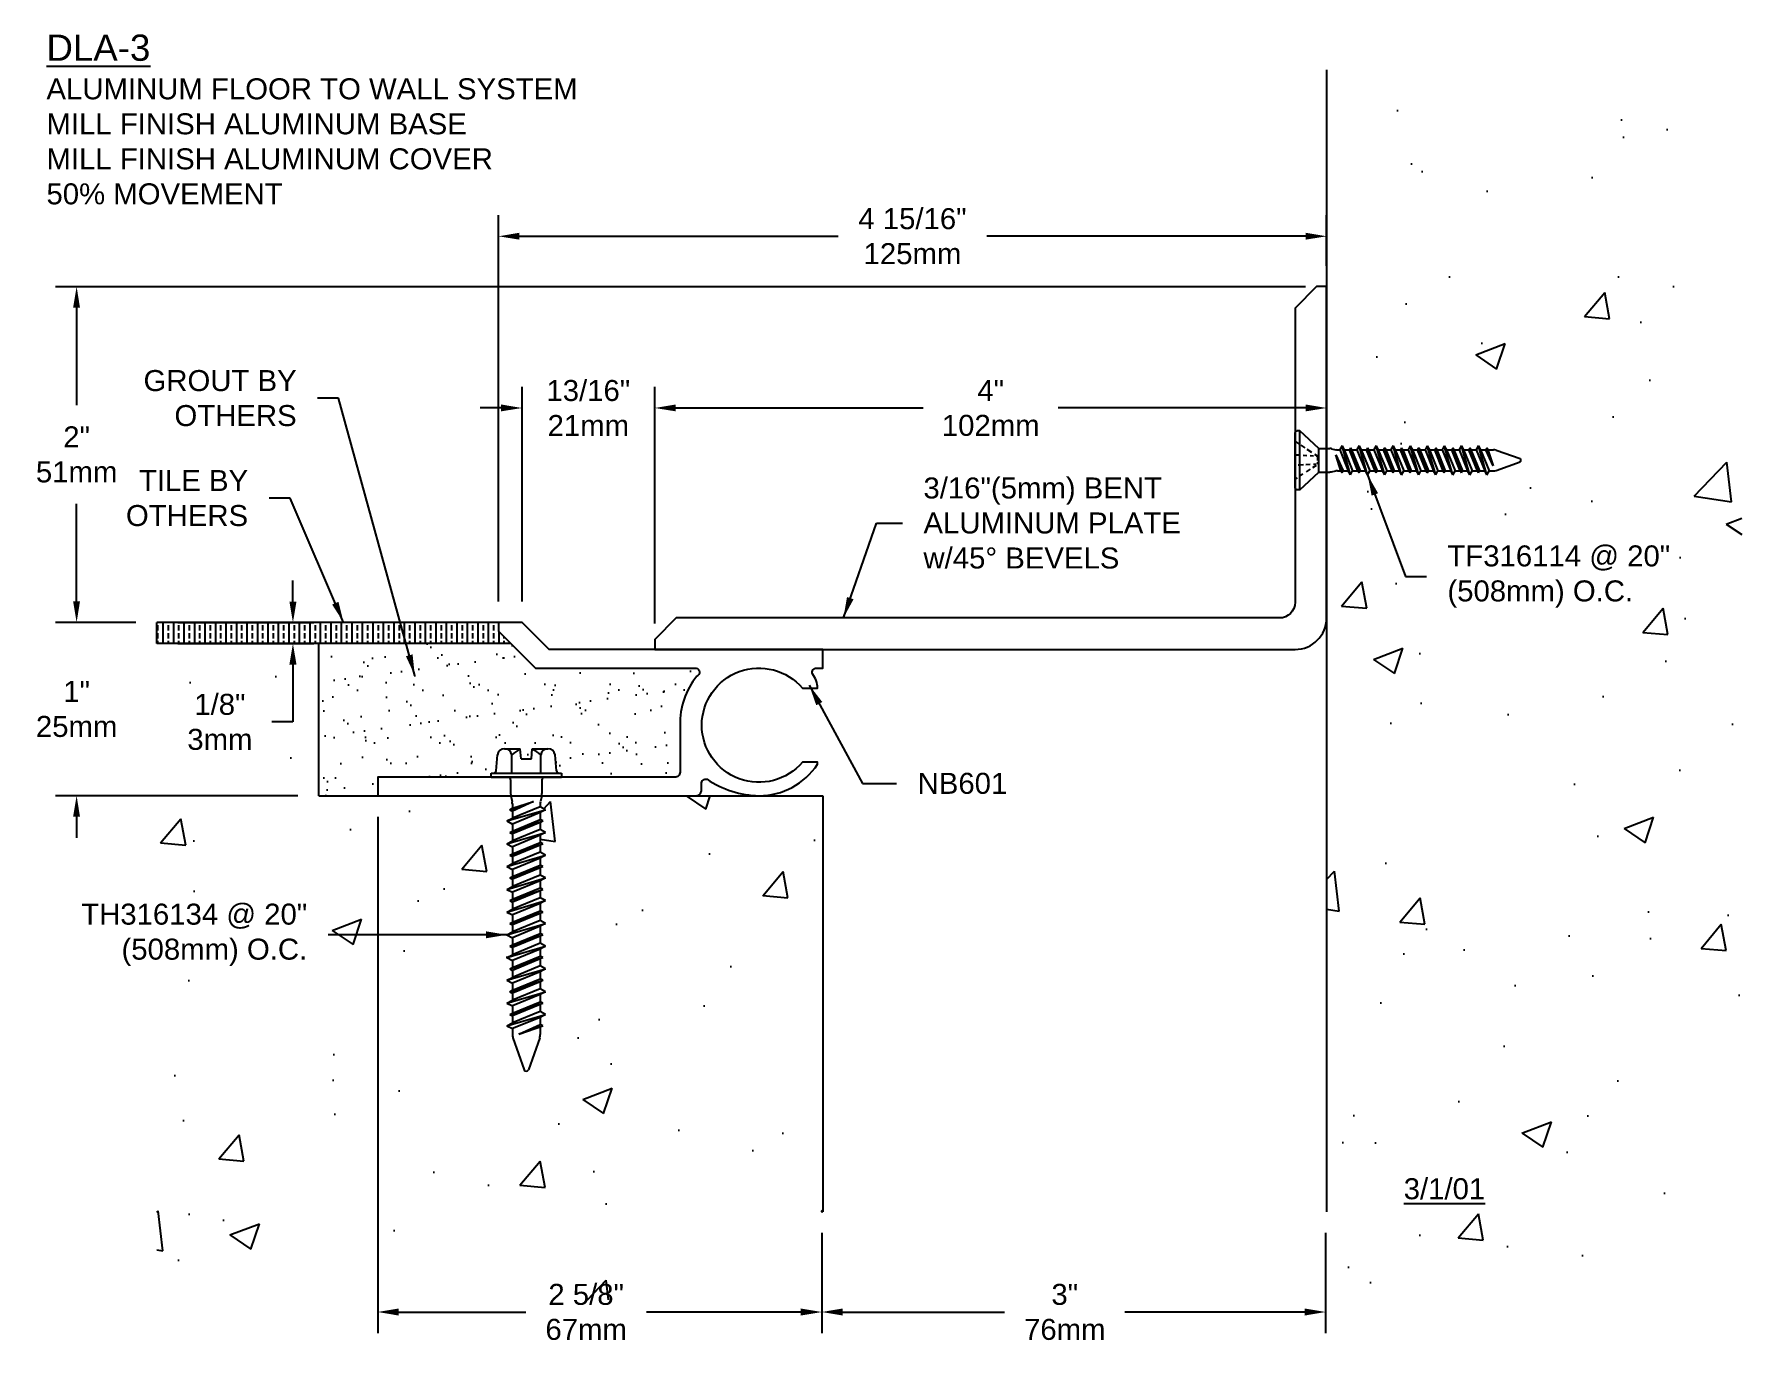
# Model space of a CAD drawing. Header units: inches. Extents: x 1.8 to 36.2, y 2.2 to 10.1.
# Drawn here: x 1.79 to 11.96, y 2.25 to 10.14 of the extents above.
import ezdxf

# ---------------------------------------------------------------- set-up
doc = ezdxf.new("R2010")
doc.units = ezdxf.units.IN
doc.header["$MEASUREMENT"] = 0
for name, color, linetype in [('ANCHORS', 4, 'Continuous'), ('CONDITIONS', 1, 'Continuous'), ('DIMENSIONS', 3, 'Continuous'), ('METALS', 7, 'Continuous'), ('TEXT', 2, 'Continuous')]:
    doc.layers.add(name, color=color, linetype=linetype)
doc.styles.add('ARIAL', font='arial.ttf')
doc.dimstyles.new('ARIAL', dxfattribs={"dimtxt": 0.125, "dimasz": 0.125, "dimexe": 0.125, "dimexo": 0.125, "dimgap": 0.125, "dimtad": 0, "dimtih": 1, "dimtoh": 1, "dimdec": 4, "dimzin": 3, "dimdsep": 46, "dimlunit": 4, "dimtxsty": 'ARIAL', "dimcen": 0.125, "dimadec": 0, "dimazin": 0, "dimtfac": 1, "dimtdec": 4, "dimtofl": 0, "dimtmove": 0, "dimatfit": 3, "dimfxl": 0, "dimfrac": 2, "dimtolj": 1, "dimtzin": 0, "dimarcsym": 0})

# ---------------------------------------------------------------- blocks, each defined once
blk = doc.blocks.new('*D0')
at = {"layer": 'Defpoints', "color": 0}
for p in [(9.49, 8.64), (9.49, 7.918), (5.49, 6.511)]:
    blk.add_point(p, dxfattribs=at)
at = {"layer": 'DIMENSIONS', "color": 0, "lineweight": -2}
for p, q in [((9.49, 8.515), (9.49, 7.793)), ((5.49, 6.636), (5.49, 8.043)), ((5.615, 7.918), (7.088, 7.918)), ((9.365, 7.918), (7.891, 7.918))]:
    blk.add_line(p, q, dxfattribs=at)
at = {"layer": 'DIMENSIONS', "color": 0}
for points in [[(5.615, 7.939), (5.615, 7.898), (5.49, 7.918)], [(9.365, 7.939), (9.365, 7.898), (9.49, 7.918)]]:
    blk.add_solid(points, dxfattribs=at)
at = {"layer": 'DIMENSIONS', "color": 0, "insert": (7.49, 7.918), "char_height": 0.125, "attachment_point": 5, "style": 'ARIAL'}
blk.add_mtext('\\A1;4"\\P102mm', dxfattribs=at)
blk = doc.blocks.new('TH14134')
for p, q in [((-0.18, 0.039), (-0.172, 0.133)), ((-0.129, 0.17), (-0.036, 0.17)), ((-0.086, 0.025), (-0.086, 0.133)), ((-0.031, 0.11), (-0.036, 0.17)), ((-0.031, 0.11), (0.031, 0.11)), ((0.031, 0.11), (0.036, 0.17)), ((0.036, 0.17), (0.129, 0.17)), ((0.086, 0.025), (0.086, 0.133)), ((0.18, 0.039), (0.172, 0.133)), ((-0.209, 0), (-0.209, 0.025)), ((-0.209, 0.025), (0.209, 0.025)), ((-0.209, 0), (0.209, 0)), ((0.209, 0.025), (0.209, 0)), ((-0.093, -0.015), (-0.093, -0.097)), ((0.093, -0.015), (0.093, -0.097)), ((-0.115, -0.26), (0.115, -0.193)), ((-0.098, -0.193), (0.043, -0.144)), ((-0.098, -0.193), (-0.083, -0.184)), ((-0.098, -0.193), (-0.083, -0.201)), ((-0.092, -0.11), (-0.084, -0.145)), ((-0.083, -0.184), (0.043, -0.144)), ((0.043, -0.144), (-0.083, -0.201)), ((-0.083, -0.158), (-0.083, -0.184)), ((0.083, -0.175), (-0.083, -0.243)), ((-0.083, -0.201), (-0.083, -0.243)), ((0.083, -0.158), (0.083, -0.175)), ((0.115, -0.193), (0.083, -0.175)), ((0.115, -0.193), (0.083, -0.21)), ((0.092, -0.11), (0.084, -0.145)), ((-0.115, -0.26), (-0.083, -0.243)), ((-0.115, -0.26), (-0.083, -0.278)), ((-0.098, -0.328), (0.098, -0.26)), ((0.083, -0.21), (-0.083, -0.278)), ((-0.083, -0.32), (0.083, -0.252)), ((0.083, -0.269), (-0.083, -0.336)), ((-0.083, -0.278), (-0.083, -0.32)), ((0.083, -0.21), (0.083, -0.252)), ((0.098, -0.26), (0.083, -0.252)), ((0.098, -0.26), (0.083, -0.269)), ((0.083, -0.269), (0.083, -0.311)), ((-0.115, -0.396), (0.115, -0.328)), ((-0.115, -0.396), (-0.083, -0.379)), ((-0.115, -0.396), (-0.083, -0.413)), ((-0.098, -0.328), (-0.083, -0.32)), ((-0.098, -0.328), (-0.083, -0.336)), ((-0.098, -0.464), (0.098, -0.396)), ((0.083, -0.311), (-0.083, -0.379)), ((-0.083, -0.336), (-0.083, -0.379)), ((0.083, -0.345), (-0.083, -0.413)), ((-0.083, -0.455), (0.083, -0.388)), ((0.083, -0.404), (-0.083, -0.472)), ((0.115, -0.328), (0.083, -0.311)), ((0.115, -0.328), (0.083, -0.345)), ((0.083, -0.345), (0.083, -0.388)), ((0.098, -0.396), (0.083, -0.388)), ((0.098, -0.396), (0.083, -0.404)), ((0.083, -0.404), (0.083, -0.446)), ((-0.115, -0.531), (0.115, -0.464)), ((-0.098, -0.464), (-0.083, -0.455)), ((-0.098, -0.464), (-0.083, -0.472)), ((-0.083, -0.413), (-0.083, -0.455)), ((0.083, -0.446), (-0.083, -0.514)), ((-0.083, -0.472), (-0.083, -0.514)), ((0.083, -0.481), (-0.083, -0.548)), ((0.115, -0.464), (0.083, -0.446)), ((0.115, -0.464), (0.083, -0.481)), ((0.083, -0.481), (0.083, -0.523)), ((-0.115, -0.531), (-0.083, -0.514)), ((-0.115, -0.531), (-0.083, -0.548)), ((-0.115, -0.667), (0.115, -0.599)), ((-0.098, -0.599), (0.098, -0.531)), ((-0.098, -0.599), (-0.083, -0.591)), ((-0.098, -0.599), (-0.083, -0.607)), ((-0.083, -0.591), (0.083, -0.523)), ((0.083, -0.539), (-0.083, -0.607)), ((-0.083, -0.548), (-0.083, -0.591)), ((0.083, -0.582), (-0.083, -0.649)), ((-0.083, -0.607), (-0.083, -0.649)), ((0.098, -0.531), (0.083, -0.523)), ((0.098, -0.531), (0.083, -0.539)), ((0.083, -0.539), (0.083, -0.582)), ((0.115, -0.599), (0.083, -0.582)), ((0.115, -0.599), (0.083, -0.616)), ((-0.115, -0.667), (-0.083, -0.649)), ((-0.115, -0.667), (-0.083, -0.684)), ((-0.098, -0.734), (0.098, -0.667)), ((0.083, -0.616), (-0.083, -0.684)), ((-0.083, -0.726), (0.083, -0.658)), ((0.083, -0.675), (-0.083, -0.743)), ((-0.083, -0.684), (-0.083, -0.726)), ((0.083, -0.616), (0.083, -0.658)), ((0.098, -0.667), (0.083, -0.658)), ((0.098, -0.667), (0.083, -0.675)), ((0.083, -0.675), (0.083, -0.717)), ((-0.115, -0.802), (0.115, -0.734)), ((-0.115, -0.802), (-0.083, -0.785)), ((-0.115, -0.802), (-0.083, -0.819)), ((-0.098, -0.734), (-0.083, -0.726)), ((-0.098, -0.734), (-0.083, -0.743)), ((-0.098, -0.87), (0.098, -0.802)), ((0.083, -0.717), (-0.083, -0.785)), ((-0.083, -0.743), (-0.083, -0.785)), ((0.083, -0.752), (-0.083, -0.819)), ((-0.083, -0.862), (0.083, -0.794)), ((0.083, -0.81), (-0.083, -0.878)), ((0.115, -0.734), (0.083, -0.717)), ((0.115, -0.734), (0.083, -0.752)), ((0.083, -0.752), (0.083, -0.794)), ((0.098, -0.802), (0.083, -0.794)), ((0.098, -0.802), (0.083, -0.81)), ((0.083, -0.81), (0.083, -0.853)), ((-0.115, -0.937), (0.115, -0.87)), ((-0.098, -0.87), (-0.083, -0.862)), ((-0.098, -0.87), (-0.083, -0.878)), ((-0.083, -0.819), (-0.083, -0.862)), ((0.083, -0.853), (-0.083, -0.92)), ((-0.083, -0.878), (-0.083, -0.92)), ((0.083, -0.887), (-0.083, -0.955)), ((0.115, -0.87), (0.083, -0.853)), ((0.115, -0.87), (0.083, -0.887)), ((0.083, -0.887), (0.083, -0.929)), ((-0.115, -0.937), (-0.083, -0.92)), ((-0.115, -0.937), (-0.083, -0.955)), ((-0.115, -1.073), (0.115, -1.005)), ((-0.098, -1.005), (0.098, -0.937)), ((-0.098, -1.005), (-0.083, -0.997)), ((-0.098, -1.005), (-0.083, -1.013)), ((-0.083, -0.997), (0.083, -0.929)), ((0.083, -0.946), (-0.083, -1.013)), ((-0.083, -0.955), (-0.083, -0.997)), ((0.083, -0.988), (-0.083, -1.056)), ((-0.083, -1.013), (-0.083, -1.056)), ((0.098, -0.937), (0.083, -0.929)), ((0.098, -0.937), (0.083, -0.946)), ((0.083, -0.946), (0.083, -0.988)), ((0.115, -1.005), (0.083, -0.988)), ((0.115, -1.005), (0.083, -1.022)), ((-0.115, -1.073), (-0.083, -1.056)), ((-0.115, -1.073), (-0.083, -1.09)), ((-0.098, -1.141), (0.098, -1.073)), ((0.083, -1.022), (-0.083, -1.09)), ((-0.083, -1.132), (0.083, -1.065)), ((0.083, -1.081), (-0.083, -1.149)), ((-0.083, -1.09), (-0.083, -1.132)), ((0.083, -1.022), (0.083, -1.065)), ((0.098, -1.073), (0.083, -1.065)), ((0.098, -1.073), (0.083, -1.081)), ((0.083, -1.081), (0.083, -1.123)), ((-0.115, -1.208), (0.115, -1.141)), ((-0.115, -1.208), (-0.083, -1.191)), ((-0.115, -1.208), (-0.083, -1.226)), ((-0.098, -1.141), (-0.083, -1.132)), ((-0.098, -1.141), (-0.083, -1.149)), ((-0.098, -1.276), (0.098, -1.208)), ((0.083, -1.123), (-0.083, -1.191)), ((-0.083, -1.149), (-0.083, -1.191)), ((0.083, -1.158), (-0.083, -1.226)), ((-0.083, -1.268), (0.083, -1.2)), ((0.083, -1.217), (-0.083, -1.284)), ((0.115, -1.141), (0.083, -1.123)), ((0.115, -1.141), (0.083, -1.158)), ((0.083, -1.158), (0.083, -1.2)), ((0.098, -1.208), (0.083, -1.2)), ((0.098, -1.208), (0.083, -1.217)), ((0.083, -1.217), (0.083, -1.259)), ((-0.115, -1.344), (0.115, -1.276)), ((-0.098, -1.276), (-0.083, -1.268)), ((-0.098, -1.276), (-0.083, -1.284)), ((-0.083, -1.226), (-0.083, -1.268)), ((0.083, -1.259), (-0.083, -1.327)), ((-0.083, -1.284), (-0.083, -1.327)), ((0.083, -1.293), (-0.083, -1.361)), ((0.115, -1.276), (0.083, -1.259)), ((0.115, -1.276), (0.083, -1.293)), ((0.083, -1.293), (0.083, -1.336)), ((-0.115, -1.344), (-0.083, -1.327)), ((-0.115, -1.344), (-0.083, -1.361)), ((-0.115, -1.479), (0.115, -1.411)), ((-0.098, -1.411), (0.098, -1.344)), ((-0.098, -1.411), (-0.083, -1.403)), ((-0.098, -1.411), (-0.083, -1.42)), ((-0.083, -1.403), (0.083, -1.336)), ((0.083, -1.352), (-0.083, -1.42)), ((-0.083, -1.361), (-0.083, -1.403)), ((0.083, -1.394), (-0.083, -1.462)), ((-0.083, -1.42), (-0.083, -1.462)), ((0.098, -1.344), (0.083, -1.336)), ((0.098, -1.344), (0.083, -1.352)), ((0.083, -1.352), (0.083, -1.394)), ((0.115, -1.411), (0.083, -1.394)), ((0.115, -1.411), (0.083, -1.429)), ((-0.115, -1.479), (-0.083, -1.462)), ((-0.115, -1.479), (-0.083, -1.496)), ((0.083, -1.429), (-0.083, -1.496)), ((-0.083, -1.496), (-0.083, -1.531)), ((-0.045, -1.528), (0.083, -1.471)), ((-0.045, -1.528), (0.098, -1.479)), ((0.083, -1.487), (-0.045, -1.528)), ((0.083, -1.429), (0.083, -1.471)), ((0.098, -1.479), (0.083, -1.471)), ((0.098, -1.479), (0.083, -1.487)), ((0.083, -1.487), (0.083, -1.531)), ((-0.08, -1.551), (-0.013, -1.742)), ((0.08, -1.551), (0.013, -1.742))]:
    blk.add_line(p, q)
for centre, radius, start, end in [((-0.129, 0.126), 0.0436, 9.285, 170.715), ((0, 0.051), 0.119, 107.4215, 136.0407), ((0, 0.051), 0.119, 43.9593, 72.5785), ((0.129, 0.126), 0.0436, 9.285, 170.715), ((-0.195, 0.04), 0.015, 270, 355), ((0.195, 0.04), 0.015, 185, 270), ((-0.108, -0.015), 0.0147, 0, 90), ((-0.031, -0.097), 0.062, 180, 191.9357), ((0.031, -0.097), 0.062, 348.0643, 0), ((0.108, -0.015), 0.0147, 90, 180), ((-0.145, -0.158), 0.062, 0, 11.9357), ((0.145, -0.158), 0.062, 168.0643, 180), ((-0.021, -1.531), 0.062, 180, 199.3058), ((0.021, -1.531), 0.062, 340.6942, 0), ((0, -1.736), 0.0141, 204.1001, 335.8999)]:
    blk.add_arc(centre, radius, start, end)
blk = doc.blocks.new('*D2')
at = {"layer": 'Defpoints', "color": 0}
for p in [(6.484, 3.133), (9.484, 3.133), (9.484, 2.537)]:
    blk.add_point(p, dxfattribs=at)
at = {"layer": 'DIMENSIONS', "color": 0, "lineweight": -2}
for p, q in [((6.484, 3.008), (6.484, 2.412)), ((9.484, 3.008), (9.484, 2.412)), ((6.609, 2.537), (7.573, 2.537)), ((9.359, 2.537), (8.289, 2.537))]:
    blk.add_line(p, q, dxfattribs=at)
at = {"layer": 'DIMENSIONS', "color": 0}
for points in [[(6.609, 2.558), (6.609, 2.516), (6.484, 2.537)], [(9.359, 2.558), (9.359, 2.516), (9.484, 2.537)]]:
    blk.add_solid(points, dxfattribs=at)
at = {"layer": 'DIMENSIONS', "color": 0, "insert": (7.931, 2.537), "char_height": 0.125, "attachment_point": 5, "style": 'ARIAL'}
blk.add_mtext('\\A1;3"\\P76mm', dxfattribs=at)
blk = doc.blocks.new('*D3')
at = {"layer": 'Defpoints', "color": 0}
for p in [(9.49, 8.94), (9.49, 8.64), (4.559, 6.642)]:
    blk.add_point(p, dxfattribs=at)
at = {"layer": 'DIMENSIONS', "color": 0, "lineweight": -2}
for p, q in [((4.559, 6.767), (4.559, 9.065)), ((9.49, 8.765), (9.49, 9.065)), ((4.684, 8.94), (6.582, 8.94)), ((9.365, 8.94), (7.466, 8.94))]:
    blk.add_line(p, q, dxfattribs=at)
at = {"layer": 'DIMENSIONS', "color": 0}
for points in [[(4.684, 8.961), (4.684, 8.92), (4.559, 8.94)], [(9.365, 8.961), (9.365, 8.92), (9.49, 8.94)]]:
    blk.add_solid(points, dxfattribs=at)
at = {"layer": 'DIMENSIONS', "color": 0, "insert": (7.024, 8.94), "char_height": 0.125, "attachment_point": 5, "style": 'ARIAL'}
blk.add_mtext('\\A1;4 15/16"\\P125mm', dxfattribs=at)
blk = doc.blocks.new('*D4')
at = {"layer": 'Defpoints', "color": 0}
for p in [(4.699, 7.918), (4.699, 6.642), (5.49, 6.511)]:
    blk.add_point(p, dxfattribs=at)
at = {"layer": 'DIMENSIONS', "color": 0, "lineweight": -2}
for p, q in [((4.699, 6.767), (4.699, 8.043)), ((5.49, 6.636), (5.49, 8.043)), ((4.574, 7.918), (4.449, 7.918)), ((5.615, 7.918), (5.74, 7.918))]:
    blk.add_line(p, q, dxfattribs=at)
at = {"layer": 'DIMENSIONS', "color": 0}
for points in [[(4.574, 7.939), (4.574, 7.898), (4.699, 7.918)], [(5.615, 7.939), (5.615, 7.898), (5.49, 7.918)]]:
    blk.add_solid(points, dxfattribs=at)
at = {"layer": 'DIMENSIONS', "color": 0, "insert": (5.094, 7.918), "char_height": 0.125, "attachment_point": 5, "style": 'ARIAL'}
blk.add_mtext('\\A1;13/16"\\P21mm', dxfattribs=at)
blk = doc.blocks.new('*D5')
at = {"layer": 'Defpoints', "color": 0}
for p in [(2.524, 6.641), (2.524, 6.516), (3.335, 6.516)]:
    blk.add_point(p, dxfattribs=at)
at = {"layer": 'DIMENSIONS', "color": 0, "lineweight": -2}
for p, q in [((3.335, 6.766), (3.335, 6.891)), ((2.649, 6.641), (3.46, 6.641)), ((2.649, 6.516), (3.46, 6.516)), ((3.335, 6.391), (3.335, 6.049)), ((3.335, 6.049), (3.21, 6.049))]:
    blk.add_line(p, q, dxfattribs=at)
at = {"layer": 'DIMENSIONS', "color": 0}
for points in [[(3.314, 6.766), (3.356, 6.766), (3.335, 6.641)], [(3.314, 6.391), (3.356, 6.391), (3.335, 6.516)]]:
    blk.add_solid(points, dxfattribs=at)
at = {"layer": 'DIMENSIONS', "color": 0, "insert": (2.9, 6.049), "char_height": 0.125, "attachment_point": 5, "style": 'ARIAL'}
blk.add_mtext('\\A1;1/8"\\P3mm', dxfattribs=at)
blk = doc.blocks.new('*D6')
at = {"layer": 'Defpoints', "color": 0}
for p in [(3.84, 5.61), (6.484, 3.133), (6.484, 2.537)]:
    blk.add_point(p, dxfattribs=at)
at = {"layer": 'DIMENSIONS', "color": 0, "lineweight": -2}
for p, q in [((3.84, 5.485), (3.84, 2.412)), ((6.484, 3.008), (6.484, 2.412)), ((3.965, 2.537), (4.722, 2.537)), ((6.359, 2.537), (5.44, 2.537))]:
    blk.add_line(p, q, dxfattribs=at)
at = {"layer": 'DIMENSIONS', "color": 0}
for points in [[(3.965, 2.558), (3.965, 2.516), (3.84, 2.537)], [(6.359, 2.558), (6.359, 2.516), (6.484, 2.537)]]:
    blk.add_solid(points, dxfattribs=at)
at = {"layer": 'DIMENSIONS', "color": 0, "insert": (5.081, 2.537), "char_height": 0.125, "attachment_point": 5, "style": 'ARIAL'}
blk.add_mtext('\\A1;2 5/8"\\P67mm', dxfattribs=at)
blk = doc.blocks.new('TF-316114')
for p, q in [((-0.163, 0), (0.163, 0)), ((-0.104, -0.013), (-0.113, 0)), ((-0.176, -0.029), (-0.175, -0.01)), ((-0.176, -0.029), (0.176, -0.029)), ((-0.176, -0.029), (-0.07, -0.141)), ((-0.082, -0.047), (-0.091, -0.032)), ((-0.053, -0.09), (-0.069, -0.066)), ((-0.031, -0.005), (-0.031, 0)), ((-0.03, -0.026), (-0.03, -0.019)), ((-0.028, -0.051), (-0.029, -0.032)), ((-0.026, -0.091), (-0.028, -0.065)), ((0.025, -0.11), (0.026, -0.09)), ((0.027, -0.07), (0.029, -0.048)), ((0.03, -0.026), (0.031, -0.008)), ((0.066, -0.071), (0.049, -0.098)), ((0.07, -0.141), (0.176, -0.029)), ((0.09, -0.035), (0.075, -0.058)), ((0.11, -0.005), (0.098, -0.022)), ((0.176, -0.029), (0.175, -0.01)), ((-0.07, -0.141), (0.07, -0.141)), ((-0.07, -0.141), (-0.07, -0.208)), ((-0.031, -0.125), (-0.044, -0.104)), ((-0.024, -0.126), (-0.025, -0.11)), ((-0.024, -0.135), (-0.011, -0.135)), ((-0.002, -0.135), (0.018, -0.135)), ((0.037, -0.115), (0.024, -0.135)), ((0.024, -0.135), (0.025, -0.125)), ((0.07, -0.141), (0.07, -0.208)), ((-0.086, -0.33), (0.086, -0.28)), ((-0.074, -0.28), (0.032, -0.243)), ((-0.074, -0.28), (-0.062, -0.273)), ((-0.074, -0.28), (-0.062, -0.286)), ((-0.069, -0.218), (-0.063, -0.244)), ((-0.062, -0.273), (0.032, -0.243)), ((0.032, -0.243), (-0.062, -0.286)), ((-0.062, -0.253), (-0.062, -0.273)), ((0.062, -0.267), (-0.062, -0.317)), ((-0.062, -0.286), (-0.062, -0.317)), ((0.062, -0.293), (-0.062, -0.343)), ((0.062, -0.253), (0.062, -0.267)), ((0.086, -0.28), (0.062, -0.267)), ((0.086, -0.28), (0.062, -0.293)), ((0.062, -0.293), (0.062, -0.324)), ((0.069, -0.218), (0.063, -0.244)), ((-0.086, -0.33), (-0.062, -0.317)), ((-0.086, -0.33), (-0.062, -0.343)), ((-0.086, -0.432), (0.086, -0.381)), ((-0.074, -0.381), (0.074, -0.33)), ((-0.074, -0.381), (-0.062, -0.375)), ((-0.074, -0.381), (-0.062, -0.387)), ((-0.062, -0.375), (0.062, -0.324)), ((0.062, -0.337), (-0.062, -0.387)), ((-0.062, -0.343), (-0.062, -0.375)), ((0.062, -0.368), (-0.062, -0.419)), ((-0.062, -0.387), (-0.062, -0.419)), ((0.062, -0.394), (-0.062, -0.445)), ((0.074, -0.33), (0.062, -0.324)), ((0.074, -0.33), (0.062, -0.337)), ((0.062, -0.337), (0.062, -0.368)), ((0.086, -0.381), (0.062, -0.368)), ((0.086, -0.381), (0.062, -0.394)), ((0.062, -0.394), (0.062, -0.426)), ((-0.086, -0.432), (-0.062, -0.419)), ((-0.086, -0.432), (-0.062, -0.445)), ((-0.086, -0.534), (0.086, -0.483)), ((-0.074, -0.483), (0.074, -0.432)), ((-0.074, -0.483), (-0.062, -0.477)), ((-0.074, -0.483), (-0.062, -0.489)), ((-0.062, -0.477), (0.062, -0.426)), ((0.062, -0.438), (-0.062, -0.489)), ((-0.062, -0.445), (-0.062, -0.477)), ((0.062, -0.47), (-0.062, -0.521)), ((-0.062, -0.489), (-0.062, -0.521)), ((0.062, -0.496), (-0.062, -0.546)), ((0.074, -0.432), (0.062, -0.426)), ((0.074, -0.432), (0.062, -0.438)), ((0.062, -0.438), (0.062, -0.47)), ((0.086, -0.483), (0.062, -0.47)), ((0.086, -0.483), (0.062, -0.496)), ((0.062, -0.496), (0.062, -0.527)), ((-0.086, -0.534), (-0.062, -0.521)), ((-0.086, -0.534), (-0.062, -0.546)), ((-0.086, -0.635), (0.086, -0.584)), ((-0.074, -0.584), (0.074, -0.534)), ((-0.074, -0.584), (-0.062, -0.578)), ((-0.074, -0.584), (-0.062, -0.59)), ((-0.062, -0.578), (0.062, -0.527)), ((0.062, -0.54), (-0.062, -0.59)), ((-0.062, -0.546), (-0.062, -0.578)), ((0.062, -0.571), (-0.062, -0.622)), ((-0.062, -0.59), (-0.062, -0.622)), ((0.062, -0.597), (-0.062, -0.648)), ((0.074, -0.534), (0.062, -0.527)), ((0.074, -0.534), (0.062, -0.54)), ((0.062, -0.54), (0.062, -0.571)), ((0.086, -0.584), (0.062, -0.571)), ((0.086, -0.584), (0.062, -0.597)), ((0.062, -0.597), (0.062, -0.629)), ((-0.086, -0.635), (-0.062, -0.622)), ((-0.086, -0.635), (-0.062, -0.648)), ((-0.086, -0.737), (0.086, -0.686)), ((-0.074, -0.686), (0.074, -0.635)), ((-0.074, -0.686), (-0.062, -0.68)), ((-0.074, -0.686), (-0.062, -0.692)), ((-0.062, -0.68), (0.062, -0.629)), ((0.062, -0.641), (-0.062, -0.692)), ((-0.062, -0.648), (-0.062, -0.68)), ((0.062, -0.673), (-0.062, -0.724)), ((-0.062, -0.692), (-0.062, -0.724)), ((0.062, -0.699), (-0.062, -0.75)), ((0.074, -0.635), (0.062, -0.629)), ((0.074, -0.635), (0.062, -0.641)), ((0.062, -0.641), (0.062, -0.673)), ((0.086, -0.686), (0.062, -0.673)), ((0.086, -0.686), (0.062, -0.699)), ((0.062, -0.699), (0.062, -0.73)), ((-0.086, -0.737), (-0.062, -0.724)), ((-0.086, -0.737), (-0.062, -0.75)), ((-0.086, -0.838), (0.086, -0.787)), ((-0.074, -0.787), (0.074, -0.737)), ((-0.074, -0.787), (-0.062, -0.781)), ((-0.074, -0.787), (-0.062, -0.794)), ((-0.062, -0.781), (0.062, -0.73)), ((0.062, -0.743), (-0.062, -0.794)), ((-0.062, -0.75), (-0.062, -0.781)), ((0.062, -0.774), (-0.062, -0.825)), ((-0.062, -0.794), (-0.062, -0.825)), ((0.062, -0.8), (-0.062, -0.851)), ((0.074, -0.737), (0.062, -0.73)), ((0.074, -0.737), (0.062, -0.743)), ((0.062, -0.743), (0.062, -0.774)), ((0.086, -0.787), (0.062, -0.774)), ((0.086, -0.787), (0.062, -0.8)), ((0.062, -0.8), (0.062, -0.832)), ((-0.086, -0.838), (-0.062, -0.825)), ((-0.086, -0.838), (-0.062, -0.851)), ((-0.086, -0.94), (0.086, -0.889)), ((-0.074, -0.889), (0.074, -0.838)), ((-0.074, -0.889), (-0.062, -0.883)), ((-0.074, -0.889), (-0.062, -0.895)), ((-0.062, -0.883), (0.062, -0.832)), ((0.062, -0.844), (-0.062, -0.895)), ((-0.062, -0.851), (-0.062, -0.883)), ((0.062, -0.876), (-0.062, -0.927)), ((-0.062, -0.895), (-0.062, -0.927)), ((0.062, -0.902), (-0.062, -0.953)), ((0.074, -0.838), (0.062, -0.832)), ((0.074, -0.838), (0.062, -0.844)), ((0.062, -0.844), (0.062, -0.876)), ((0.086, -0.889), (0.062, -0.876)), ((0.086, -0.889), (0.062, -0.902)), ((0.062, -0.902), (0.062, -0.934)), ((-0.086, -0.94), (-0.062, -0.927)), ((-0.086, -0.94), (-0.062, -0.953)), ((-0.086, -1.041), (0.086, -0.991)), ((-0.074, -0.991), (0.074, -0.94)), ((-0.074, -0.991), (-0.062, -0.984)), ((-0.074, -0.991), (-0.062, -0.997)), ((-0.062, -0.984), (0.062, -0.934)), ((0.062, -0.946), (-0.062, -0.997)), ((-0.062, -0.953), (-0.062, -0.984)), ((0.062, -0.978), (-0.062, -1.028)), ((-0.062, -0.997), (-0.062, -1.028)), ((0.062, -1.003), (-0.062, -1.054)), ((0.074, -0.94), (0.062, -0.934)), ((0.074, -0.94), (0.062, -0.946)), ((0.062, -0.946), (0.062, -0.978)), ((0.086, -0.991), (0.062, -0.978)), ((0.086, -0.991), (0.062, -1.003)), ((0.062, -1.003), (0.062, -1.035)), ((-0.086, -1.041), (-0.062, -1.028)), ((-0.086, -1.041), (-0.062, -1.054)), ((-0.086, -1.143), (0.086, -1.092)), ((-0.074, -1.092), (0.074, -1.041)), ((-0.074, -1.092), (-0.062, -1.086)), ((-0.074, -1.092), (-0.062, -1.098)), ((-0.062, -1.086), (0.062, -1.035)), ((0.062, -1.047), (-0.062, -1.098)), ((-0.062, -1.054), (-0.062, -1.086)), ((0.062, -1.079), (-0.062, -1.13)), ((-0.062, -1.098), (-0.062, -1.13)), ((0.062, -1.105), (-0.062, -1.156)), ((0.074, -1.041), (0.062, -1.035)), ((0.074, -1.041), (0.062, -1.047)), ((0.062, -1.047), (0.062, -1.079)), ((0.086, -1.092), (0.062, -1.079)), ((0.086, -1.092), (0.062, -1.105)), ((0.062, -1.105), (0.062, -1.137)), ((-0.086, -1.143), (-0.062, -1.13)), ((-0.086, -1.143), (-0.062, -1.156)), ((-0.062, -1.156), (-0.062, -1.182)), ((-0.06, -1.197), (-0.01, -1.34)), ((-0.034, -1.18), (0.062, -1.137)), ((-0.034, -1.18), (0.074, -1.143)), ((0.062, -1.149), (-0.034, -1.18)), ((0.06, -1.197), (0.01, -1.34)), ((0.074, -1.143), (0.062, -1.137)), ((0.074, -1.143), (0.062, -1.149)), ((0.062, -1.149), (0.062, -1.182))]:
    blk.add_line(p, q)
for centre, radius, start, end in [((-0.163, -0.011), 0.0112, 90, 175), ((0.163, -0.011), 0.0112, 5, 90), ((-0.023, -0.208), 0.0465, 180, 191.9357), ((-0.109, -0.253), 0.0465, 0, 11.9357), ((0.109, -0.253), 0.0465, 168.0643, 180), ((0.023, -0.208), 0.0465, 348.0643, 0), ((-0.016, -1.182), 0.0465, 180, 199.3058), ((0.016, -1.182), 0.0465, 340.6942, 0), ((0, -1.335), 0.0106, 204.1001, 335.8999)]:
    blk.add_arc(centre, radius, start, end)
blk = doc.blocks.new('TF316114')
blk.add_blockref('TF-316114', (0, 0))
blk = doc.blocks.new('NB601')
blk.add_lwpolyline([(3.84, 5.61), (5.737, 5.61, 0.414214), (5.767, 5.64), (5.767, 5.681, -0.525468), (5.801, 5.708, 0.145549), (6.11, 5.61, 0.25024), (6.459, 5.797), (6.459, 5.81), (6.369, 5.81, -2.723771), (6.369, 6.25), (6.459, 6.25, 0.162306), (6.428, 6.335, -0.552863), (6.454, 6.37), (6.49, 6.37), (6.49, 6.481), (4.86, 6.481), (4.699, 6.642), (4.559, 6.642), (4.559, 6.59), (4.779, 6.37), (5.736, 6.37, -0.732335), (5.74, 6.322, 0.174123), (5.64, 6.03), (5.64, 5.75, -0.414214), (5.61, 5.72), (3.84, 5.72), (3.84, 5.61)], format="xyb", close=True)
blk = doc.blocks.new('TILELEFT')
at = {"layer": 'CONDITIONS'}
h = blk.add_hatch(dxfattribs=at)
h.set_pattern_fill('ANSI33', color=256, scale=0.25, angle=45, style=0)
h.paths.add_polyline_path([(2.524, 6.642), (2.524, 6.517), (4.632, 6.517), (4.559, 6.59), (4.559, 6.642)])
for p, q in [((4.559, 6.642), (2.524, 6.642)), ((2.524, 6.517), (2.524, 6.642)), ((4.632, 6.517), (2.524, 6.517))]:
    blk.add_line(p, q, dxfattribs=at)
blk.add_lwpolyline([(4.559, 6.642), (4.559, 6.59), (4.632, 6.517)], dxfattribs=at)
blk = doc.blocks.new('*D16')
at = {"layer": 'Defpoints', "color": 0}
for p in [(2.524, 6.642), (2.047, 5.61), (3.49, 5.61)]:
    blk.add_point(p, dxfattribs=at)
at = {"layer": 'DIMENSIONS', "color": 0, "lineweight": -2}
for p, q in [((2.047, 6.767), (2.047, 6.892)), ((2.399, 6.642), (1.922, 6.642)), ((3.365, 5.61), (1.922, 5.61)), ((2.047, 5.485), (2.047, 5.36))]:
    blk.add_line(p, q, dxfattribs=at)
at = {"layer": 'DIMENSIONS', "color": 0}
for points in [[(2.026, 6.767), (2.067, 6.767), (2.047, 6.642)], [(2.026, 5.485), (2.067, 5.485), (2.047, 5.61)]]:
    blk.add_solid(points, dxfattribs=at)
at = {"layer": 'DIMENSIONS', "color": 0, "insert": (2.047, 6.126), "char_height": 0.125, "attachment_point": 5, "style": 'ARIAL'}
blk.add_mtext('\\A1;1"\\P25mm', dxfattribs=at)
blk = doc.blocks.new('*D17')
at = {"layer": 'Defpoints', "color": 0}
for p in [(9.49, 8.64), (2.047, 6.642), (2.524, 6.642)]:
    blk.add_point(p, dxfattribs=at)
at = {"layer": 'DIMENSIONS', "color": 0, "lineweight": -2}
for p, q in [((9.365, 8.64), (1.922, 8.64)), ((2.047, 8.515), (2.047, 7.934)), ((2.047, 6.767), (2.047, 7.348)), ((2.399, 6.642), (1.922, 6.642))]:
    blk.add_line(p, q, dxfattribs=at)
at = {"layer": 'DIMENSIONS', "color": 0}
for points in [[(2.026, 8.515), (2.067, 8.515), (2.047, 8.64)], [(2.026, 6.767), (2.067, 6.767), (2.047, 6.642)]]:
    blk.add_solid(points, dxfattribs=at)
at = {"layer": 'DIMENSIONS', "color": 0, "insert": (2.047, 7.641), "char_height": 0.125, "attachment_point": 5, "style": 'ARIAL'}
blk.add_mtext('\\A1;2"\\P51mm', dxfattribs=at)

msp = doc.modelspace()

# ---------------------------------------------------------------- hatches: boundary and pattern name
at = {"layer": 'CONDITIONS'}
h = msp.add_hatch(dxfattribs=at)
h.set_pattern_fill('AR-CONC', color=256, scale=0.25, style=0)
h.set_pattern_definition([(50, (2, 0), (1.79315, -0.15688), [0.1875, -2.0625]), (355, (2, 0), (-0.34688, 1.88048), [0.15, -1.65]), (100.451, (2.1494, -0.013), (1.44627, 1.7236), [0.15935, -1.75286]), (46.184, (2, 0.5), (2.6681, -0.4138), [0.28125, -3.09375]), (96.636, (2.2223, 0.4655), (2.33666, 2.4353), [0.23903, -2.6293]), (351.184, (2, 0.5), (2.33665, 2.4353), [0.225, -2.475]), (21, (2.25, 0.375), (1.49227, -1.00655), [0.1875, -2.0625]), (326, (2.25, 0.375), (0.6083, 1.81288), [0.15, -1.65]), (71.451, (2.3744, 0.2911), (2.10056, 0.80633), [0.15935, -1.75286]), (37.5, (2, 0), (0.0304, 0.832235), [0, -1.63, 0, -1.675, 0, -1.65625]), (7.5, (2, 0), (0.657674, 0.98603), [0, -0.955, 0, -1.5925, 0, -0.63125]), (327.5, (1.4425, 0), (1.334556, -0.056387), [0, -0.625, 0, -1.95, 0, -2.5875]), (317.5, (1.1925, 0), (1.45797, 0.25026), [0, -0.8125, 0, -1.295, 0, -1.8375])])
h.paths.add_polyline_path([(11.96265, 9.92999), (9.4895, 9.92999), (9.4895, 7.69164), (9.5055, 7.67649), (9.57746, 7.67649), (9.60818, 7.67, 0.05212645), (9.6178, 7.66899), (9.63117, 7.66899), (9.6441, 7.69299), (9.65702, 7.66899), (9.68871, 7.66899), (9.69488, 7.68044), (9.70104, 7.66899), (9.73273, 7.66899), (9.74566, 7.69299), (9.75858, 7.66899), (9.79028, 7.66899), (9.79644, 7.68044), (9.8026, 7.66899), (9.8343, 7.66899), (9.84722, 7.69299), (9.86014, 7.66899), (9.89184, 7.66899), (9.898, 7.68044), (9.90416, 7.66899), (9.93586, 7.66899), (9.94878, 7.69299), (9.96171, 7.66899), (9.9934, 7.66899), (9.99956, 7.68044), (10.00573, 7.66899), (10.03742, 7.66899), (10.05035, 7.69299), (10.06327, 7.66899), (10.09496, 7.66899), (10.10113, 7.68044), (10.10729, 7.66899), (10.13898, 7.66899), (10.15191, 7.69299), (10.16483, 7.66899), (10.19653, 7.66899), (10.20269, 7.68044), (10.20885, 7.66899), (10.24055, 7.66899), (10.25347, 7.69299), (10.26639, 7.66899), (10.29809, 7.66899), (10.30425, 7.68044), (10.31041, 7.66899), (10.34211, 7.66899), (10.35503, 7.69299), (10.36796, 7.66899), (10.39965, 7.66899), (10.40581, 7.68044), (10.41198, 7.66899), (10.44367, 7.66899), (10.4566, 7.69299), (10.46952, 7.66899), (10.50121, 7.66899), (10.50738, 7.68044), (10.51354, 7.66899), (10.54616, 7.66899, -0.08443704), (10.56154, 7.66638), (10.70259, 7.61697, -0.77412328), (10.70259, 7.59652), (10.56154, 7.54711, -0.08443704), (10.54616, 7.54449), (10.5203, 7.54449), (10.50738, 7.52049), (10.49445, 7.54449), (10.46276, 7.54449), (10.4566, 7.53305), (10.45043, 7.54449), (10.41874, 7.54449), (10.40581, 7.52049), (10.39289, 7.54449), (10.3612, 7.54449), (10.35503, 7.53305), (10.34887, 7.54449), (10.31718, 7.54449), (10.30425, 7.52049), (10.29133, 7.54449), (10.25963, 7.54449), (10.25347, 7.53305), (10.24731, 7.54449), (10.21561, 7.54449), (10.20269, 7.52049), (10.18976, 7.54449), (10.15807, 7.54449), (10.15191, 7.53305), (10.14574, 7.54449), (10.11405, 7.54449), (10.10113, 7.52049), (10.0882, 7.54449), (10.05651, 7.54449), (10.05035, 7.53305), (10.04418, 7.54449), (10.01249, 7.54449), (9.99956, 7.52049), (9.98664, 7.54449), (9.95495, 7.54449), (9.94878, 7.53305), (9.94262, 7.54449), (9.91093, 7.54449), (9.898, 7.52049), (9.88508, 7.54449), (9.85338, 7.54449), (9.84722, 7.53305), (9.84106, 7.54449), (9.80936, 7.54449), (9.79644, 7.52049), (9.78351, 7.54449), (9.75182, 7.54449), (9.74566, 7.53305), (9.73949, 7.54449), (9.7078, 7.54449), (9.69488, 7.52049), (9.68195, 7.54449), (9.65026, 7.54449), (9.6441, 7.53305), (9.63793, 7.54449), (9.6178, 7.54449, 0.05212645), (9.60818, 7.54349), (9.57746, 7.53699), (9.5055, 7.53699), (9.4895, 7.52185), (9.4895, 6.60553), (9.4895, 2.60992), (11.96265, 2.60992)])
h.paths.add_polyline_path([(10.54996, 6.7605), (11.92675, 6.7605), (11.92675, 6.32339), (10.54996, 6.32339)], flags=24)
h.paths.add_polyline_path([(10.77154, 2.88008), (11.27691, 2.88008), (11.27691, 2.66758), (10.77154, 2.66758)], flags=24)
h = msp.add_hatch(dxfattribs=at)
h.set_pattern_fill('AR-CONC', color=256, scale=0.25, style=0)
h.paths.add_polyline_path([(6.4895, 5.60992), (4.81624, 5.60992), (4.80884, 5.57493, 0.05212645), (4.8075, 5.56211), (4.8075, 5.54428), (4.8395, 5.52705), (4.8075, 5.50981), (4.8075, 5.46756), (4.82276, 5.45934), (4.8075, 5.45112), (4.8075, 5.40886), (4.8395, 5.39163), (4.8075, 5.3744), (4.8075, 5.33214), (4.82276, 5.32392), (4.8075, 5.3157), (4.8075, 5.27345), (4.8395, 5.25621), (4.8075, 5.23898), (4.8075, 5.19672), (4.82276, 5.18851), (4.8075, 5.18029), (4.8075, 5.13803), (4.8395, 5.1208), (4.8075, 5.10356), (4.8075, 5.06131), (4.82276, 5.05309), (4.8075, 5.04487), (4.8075, 5.00261), (4.8395, 4.98538), (4.8075, 4.96815), (4.8075, 4.92589), (4.82276, 4.91767), (4.8075, 4.90945), (4.8075, 4.8672), (4.8395, 4.84996), (4.8075, 4.83273), (4.8075, 4.79047), (4.82276, 4.78226), (4.8075, 4.77404), (4.8075, 4.73178), (4.8395, 4.71455), (4.8075, 4.69731), (4.8075, 4.65506), (4.82276, 4.64684), (4.8075, 4.63862), (4.8075, 4.59636), (4.8395, 4.57913), (4.8075, 4.5619), (4.8075, 4.51964), (4.82276, 4.51142), (4.8075, 4.5032), (4.8075, 4.46095), (4.8395, 4.44371), (4.8075, 4.42648), (4.8075, 4.38422), (4.82276, 4.37601), (4.8075, 4.36779), (4.8075, 4.32553), (4.8395, 4.3083), (4.8075, 4.29106), (4.8075, 4.24881), (4.82276, 4.24059), (4.8075, 4.23237), (4.8075, 4.18887, -0.08443704), (4.80401, 4.16838), (4.73813, 3.98031, -0.77412328), (4.71087, 3.98031), (4.64499, 4.16838, -0.08443704), (4.6415, 4.18887), (4.6415, 4.22336), (4.6095, 4.24059), (4.6415, 4.25782), (4.6415, 4.30008), (4.62624, 4.3083), (4.6415, 4.31652), (4.6415, 4.35877), (4.6095, 4.37601), (4.6415, 4.39324), (4.6415, 4.4355), (4.62624, 4.44371), (4.6415, 4.45193), (4.6415, 4.49419), (4.6095, 4.51142), (4.6415, 4.52866), (4.6415, 4.57091), (4.62624, 4.57913), (4.6415, 4.58735), (4.6415, 4.62961), (4.6095, 4.64684), (4.6415, 4.66407), (4.6415, 4.70633), (4.62624, 4.71455), (4.6415, 4.72277), (4.6415, 4.76502), (4.6095, 4.78226), (4.6415, 4.79949), (4.6415, 4.84175), (4.62624, 4.84996), (4.6415, 4.85818), (4.6415, 4.90044), (4.6095, 4.91767), (4.6415, 4.93491), (4.6415, 4.97716), (4.62624, 4.98538), (4.6415, 4.9936), (4.6415, 5.03586), (4.6095, 5.05309), (4.6415, 5.07032), (4.6415, 5.11258), (4.62624, 5.1208), (4.6415, 5.12902), (4.6415, 5.17127), (4.6095, 5.18851), (4.6415, 5.20574), (4.6415, 5.248), (4.62624, 5.25621), (4.6415, 5.26443), (4.6415, 5.30669), (4.6095, 5.32392), (4.6415, 5.34116), (4.6415, 5.38341), (4.62624, 5.39163), (4.6415, 5.39985), (4.6415, 5.44211), (4.6095, 5.45934), (4.6415, 5.47657), (4.6415, 5.51883), (4.62624, 5.52705), (4.6415, 5.53527), (4.6415, 5.56211, 0.05212645), (4.64016, 5.57493), (4.63277, 5.60992), (3.4895, 5.60992), (3.4895, 6.51546), (2.52402, 6.51546), (2.52402, 2.60992), (6.4895, 2.60992)])
h.paths.add_polyline_path([(4.90967, 3.85164), (5.43952, 3.85164), (5.43952, 3.45103), (4.90967, 3.45103)], flags=24)
h.paths.add_polyline_path([(2.05512, 5.00081), (3.45135, 5.00081), (3.45135, 4.5637), (2.05512, 4.5637)], flags=9)
h.paths.add_polyline_path([(5.70993, 5.16804), (6.261, 5.16804), (6.261, 4.97789), (5.70993, 4.97789)], flags=24)
h = msp.add_hatch(dxfattribs=at)
h.set_pattern_fill('AR-SAND', color=256, scale=0.125, style=0)
h.paths.add_polyline_path([(5.6395, 6.02975, -0.17412282), (5.73984, 6.32212, 0.73233549), (5.73611, 6.3701), (4.7789, 6.37009), (4.63232, 6.51644), (3.4895, 6.51644), (3.4895, 5.60992), (3.8395, 5.60992), (3.8395, 5.71965), (4.5155, 5.71965), (4.5155, 5.74476), (4.52927, 5.74476, 0.38887873), (4.54421, 5.75845), (4.55193, 5.84673, -0.41056306), (4.5955, 5.88976), (4.68825, 5.88976), (4.6935, 5.82976), (4.7555, 5.82976), (4.76075, 5.88976), (4.8535, 5.88976, -0.41056306), (4.89707, 5.84673), (4.90479, 5.75845, 0.38887873), (4.91974, 5.74476), (4.9335, 5.74476), (4.9335, 5.71965), (5.6095, 5.71965, 0.41421356), (5.6395, 5.74965)])

# ---------------------------------------------------------------- linework, layer by layer
at = {"color": 0}
msp.add_lwpolyline([(9.4895, 8.64046), (9.4295, 8.64046), (9.302, 8.51296), (9.302, 6.76178, -0.41421356), (9.20825, 6.66803), (5.617, 6.66803), (5.4895, 6.54053), (5.4895, 6.48053), (9.302, 6.48053, 0.41421356), (9.4895, 6.66803)], format="xyb", close=True, dxfattribs=at)
at = {"layer": 'CONDITIONS'}
for p, q in [((9.4895, 9.92999), (9.4895, 3.13251)), ((3.4895, 5.61031), (3.4895, 6.51644)), ((3.4895, 5.61031), (6.4895, 5.61031)), ((6.4895, 5.60992), (6.4895, 3.13251))]:
    msp.add_line(p, q, dxfattribs=at)

# ---------------------------------------------------------------- block references
msp.add_blockref('TILELEFT', (0, 0))
at = {"layer": 'ANCHORS', "rotation": 90}
msp.add_blockref('TF316114', (9.302, 7.60674), dxfattribs=at)
at = {"layer": 'ANCHORS'}
msp.add_blockref('TH14134', (4.7245, 5.71976), dxfattribs=at)
at = {"layer": 'METALS'}
msp.add_blockref('NB601', (0, 0), dxfattribs=at)

# ---------------------------------------------------------------- texts
at = {"layer": 'TEXT', "insert": (1.86735, 10.1408), "char_height": 0.15625, "width": 4.8125, "attachment_point": 1, "style": 'ARIAL'}
msp.add_mtext('{\\LDLA-3\\P\\H0.8x;\\lALUMINUM FLOOR TO WALL SYSTEM\\PMILL FINISH ALUMINUM BASE\\PMILL FINISH ALUMINUM COVER\\P50% MOVEMENT}', dxfattribs=at)
at = {"layer": 'TEXT', "char_height": 0.125, "style": 'ARIAL'}
for s, insert, attachment_point in [('GROUT BY\\POTHERS', (3.3571, 7.97618), 6), ('TILE BY\\POTHERS', (3.06817, 7.38115), 6), ('3/16"(5mm) BENT\\PALUMINUM PLATE\\Pw/45° BEVELS', (7.08951, 7.23264), 4), ('TF316114 @ 20"\\P(508mm) O.C.', (10.20956, 6.91455), 4), ('NB601', (7.05483, 5.68295), 4), ('TH316134 @ 20"\\P(508mm) O.C.', (3.4201, 4.78226), 6), ('{\\L3/1/01}', (9.9492, 3.2699), 4)]:
    msp.add_mtext(s, dxfattribs=dict(at, insert=insert, attachment_point=attachment_point))

# ---------------------------------------------------------------- dimensions: what is measured, and where the dimension line sits
at = {"layer": 'DIMENSIONS'}
for base, p1, p2, text, picture, middle in [((9.4895, 8.94042), (4.55854, 6.64155), (9.4895, 8.64046), '<>\\P125mm', '*D3', (7.02402, 8.94042)), ((6.48417, 2.53721), (3.8395, 5.61003), (6.48417, 3.13297), '<>\\P67mm', '*D6', (5.08113, 2.53721)), ((9.48417, 2.53721), (6.48417, 3.13297), (9.48417, 3.13297), '<>\\P76mm', '*D2', (7.93113, 2.53721))]:
    dim = msp.add_linear_dim(base=base, p1=p1, p2=p2, text=text, dimstyle='ARIAL', dxfattribs=at)
    dim.commit()
    dim.dimension.update_dxf_attribs({"geometry": picture, "text_midpoint": middle, "dimtype": 160})
for base, p1, p2, text, picture, middle in [((2.04664, 6.64155), (9.4895, 8.64046), (2.52402, 6.64155), '<>\\P51mm', '*D17', (2.04664, 7.641)), ((2.04664, 5.61031), (2.52402, 6.64155), (3.4895, 5.61031), '<>\\P25mm', '*D16', (2.04664, 6.12593))]:
    dim = msp.add_linear_dim(base=base, p1=p1, p2=p2, angle=90, text=text, dimstyle='ARIAL', dxfattribs=at)
    dim.commit()
    dim.dimension.update_dxf_attribs({"geometry": picture, "text_midpoint": middle})
for base, p2, text, picture, middle in [((9.4895, 7.91836), (9.4895, 8.64046), '<>\\P102mm', '*D0', (7.4895, 7.91836)), ((4.69854, 7.91836), (4.69854, 6.64155), '<>\\P21mm', '*D4', (5.09402, 7.91836))]:
    dim = msp.add_linear_dim(base=base, p1=(5.4895, 6.51053), p2=p2, text=text, dimstyle='ARIAL', dxfattribs=at)
    dim.commit()
    dim.dimension.update_dxf_attribs({"geometry": picture, "text_midpoint": middle})
dim = msp.add_linear_dim(base=(3.33491, 6.51644), p1=(2.52402, 6.64144), p2=(2.52402, 6.51644), angle=90, text='<>\\P3mm', dimstyle='ARIAL', dxfattribs=at)
dim.commit()
dim.dimension.update_dxf_attribs({"geometry": '*D5', "text_midpoint": (2.90018, 6.04866), "dimtype": 160})

# ---------------------------------------------------------------- leaders
at = {"layer": 'TEXT', "annotation_type": 0, "has_hookline": 1}
for points, hookline_direction, text_width in [([(4.06076, 6.32556), (3.6071, 7.97618), (3.4821, 7.97618)], 1, 0.90135), ([(9.73394, 7.52049), (9.95956, 6.91455), (10.08456, 6.91455)], 0, 1.31429), ([(3.63684, 6.64144), (3.31817, 7.38115), (3.19317, 7.38115)], 1, 0.7101), ([(6.40947, 6.26804), (6.72744, 5.68295), (6.92983, 5.68295)], 0, 0.48857), ([(4.6095, 4.78226), (3.5451, 4.78226)], 1, 1.33373)]:
    msp.add_leader(points, dimstyle='ARIAL', dxfattribs=dict(at, hookline_direction=hookline_direction, text_width=text_width))
at = {"layer": 'TEXT'}
msp.add_leader([(6.61268, 6.66803), (6.80895, 7.23264), (6.96451, 7.23264)], dimstyle='ARIAL', dxfattribs=at)

doc.saveas('drawing.dxf')
